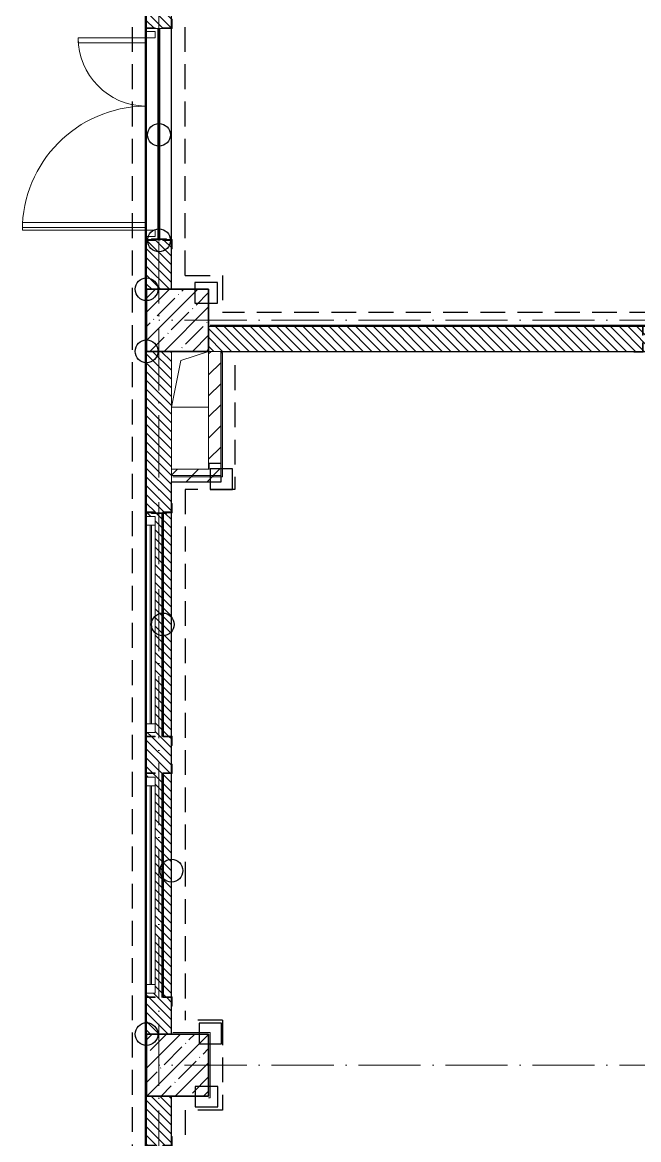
# Model space of a CAD drawing. Header units: millimetres. Extents: x -213536 to 1564669, y -45299 to 942238.
# Drawn here: x 525292 to 530255, y 454785 to 463785 of the extents above; entities that cross this region are included whole.
import ezdxf

# ---------------------------------------------------------------- set-up
doc = ezdxf.new("R2010")
doc.units = ezdxf.units.MM
for name, pattern in [('50_200_ШТРИХ_1Т_ш5_п1_п1_', [700, 500, -100, 0, -100]), ('Штрих короткий', [300, 150, -150]), ('Штриховая _2 мм - 1 мм_', [300, 200, -100])]:
    doc.linetypes.add(name, pattern=pattern)
for name, color, linetype, lineweight in [('0-1', 7, 'Continuous', 5), ('0-2', 7, 'Continuous', 9), ('2) ПГП 4м', 4, 'Continuous', 30), ('2.1.2) ПГП мини окна 0.9м -', 200, 'Continuous', 53), ('2.2) ПГП двери 2.4 -', 134, 'Continuous', 60), ('3) ЖБ 4м', 3, 'Continuous', 30), ('4) Метл уголки', 6, 'Continuous', 30), ('5) Швы', 2, 'Continuous', 30), ('Двери', 7, 'Continuous', 9), ('Каркас_Импост', 7, 'Continuous', 13), ('Несущие колонны', 7, 'Continuous', 9), ('Несущие колонны-1', 7, 'Continuous', 35), ('Обобщенные модели', 7, 'Continuous', 9), ('Общие ребра', 7, 'Continuous', 9), ('Оси-2', 7, '50_200_ШТРИХ_1Т_ш5_п1_п1_', 9), ('Остекление-1', 7, 'Continuous', 9), ('Перемычка-1', 7, 'Штрих короткий', 9), ('Стены-1', 7, 'Continuous', 13), ('Штриховка разреза-1', 7, 'Continuous', 9), ('Элементы узлов', 7, 'Continuous', 9)]:
    doc.layers.add(name, color=color, linetype=linetype, lineweight=lineweight)
doc.layers.add('Каркас_Импост-2', color=7, linetype='Continuous', lineweight=9, true_color=0xaaaaaa)
doc.layers.add('СТ-1_1', color=7, linetype='Штриховая _2 мм - 1 мм_', lineweight=90, true_color=0x888888)
doc.layers.get('0-2').off()
pattern_1 = [(135, (0, 0), (-35.35534, -35.35534), [])]
pattern_2 = [(45, (0, 0), (-84.85281, 84.85281), [])]

# ---------------------------------------------------------------- blocks, each defined once
blk = doc.blocks.new('Ось 3 этаж')
at = {"layer": 'Оси-2'}
for p, q in [((526392.1, 423014.8), (526392.1, 477896.8)), ((536900.4, 461385.4), (526392.1, 461385.4)), ((536900.4, 455385.4), (526392.1, 455385.4))]:
    blk.add_line(p, q, dxfattribs=at)
blk = doc.blocks.new('BSC_Колонна _Прямоугольная - 500х500-V28-АИ2_03_План отделки стен 3-го этажа _Часть 2_')
at = {"layer": 'Несущие колонны'}
h = blk.add_hatch(dxfattribs=at)
h.set_pattern_fill('FP_36', color=256, style=0, pattern_type=2)
h.set_pattern_definition([(45, (-95850, -36150), (-114.04925, 114.04925), []), (45, (-95735.95, -36150), (-114.04925, 114.04925), [201.613, -40.323, 3.353, -36.97])])
h.paths.add_polyline_path([(-250, -250), (250, -250), (250, 250), (-250, 250)], flags=0)
at = {"layer": 'Несущие колонны-1'}
for p, q in [((250, 250), (-250, 250)), ((-250, 250), (-250, -250)), ((250, -250), (250, 250)), ((-250, -250), (250, -250))]:
    blk.add_line(p, q, dxfattribs=at)
blk = doc.blocks.new('BSC_Колонна _Прямоугольная - 500х500-V34-АИ2_03_План отделки стен 3-го этажа _Часть 2_')
at = {"layer": 'Несущие колонны'}
h = blk.add_hatch(dxfattribs=at)
h.set_pattern_fill('FP_42', color=256, style=0, pattern_type=2)
h.set_pattern_definition([(45, (-95850, -30150), (-114.04925, 114.04925), []), (45, (-95735.95, -30150), (-114.04925, 114.04925), [201.613, -40.323, 3.353, -36.97])])
h.paths.add_polyline_path([(-250, -250), (250, -250), (250, 250), (-250, 250)], flags=0)
at = {"layer": 'Несущие колонны-1'}
for p, q in [((250, 250), (-250, 250)), ((-250, 250), (-250, -250)), ((250, -250), (250, 250)), ((-250, -250), (250, -250))]:
    blk.add_line(p, q, dxfattribs=at)
blk = doc.blocks.new('Проем_Дверь_Прямоугольный - 1700х2400h_дверные проемы-28704924-АИ2_03_План отделки стен 3-го этажа _Часть 2_')
at = {"layer": 'Перемычка-1'}
for p, q in [((850, 100), (-850, 100)), ((850, -100), (-850, -100))]:
    blk.add_line(p, q, dxfattribs=at)
blk = doc.blocks.new('120_Окно_СКБ_1Ст - 120_Окно_СКБ_1Ст_классы 1800x800_E30-28731059-АИ2_03_План отделки стен 3-го этажа _Часть 2_')
at = {"layer": 'Каркас_Импост'}
for p, q in [((-870, 30), (-870, 100)), ((-870, 100), (-800, 100)), ((-800, 100), (-800, 30)), ((800, 30), (800, 100)), ((800, 100), (870, 100)), ((870, 100), (870, 30)), ((-800, 30), (-870, 30)), ((870, 30), (800, 30))]:
    blk.add_line(p, q, dxfattribs=at)
at = {"layer": 'Каркас_Импост-2'}
for p, q in [((870, 100), (-870, 100)), ((-870, 30), (870, 30))]:
    blk.add_line(p, q, dxfattribs=at)
at = {"layer": 'Остекление-1'}
for p, q in [((800, 70), (-800, 70)), ((800, 60), (-800, 60))]:
    blk.add_line(p, q, dxfattribs=at)
blk = doc.blocks.new('120_Окно_СКБ_1Ст - 120_Окно_СКБ_1Ст_классы 1800x800_E30-28729872-АИ2_03_План отделки стен 3-го этажа _Часть 2_')
at = {"layer": 'Каркас_Импост'}
for p, q in [((-870, 30), (-870, 100)), ((-870, 100), (-800, 100)), ((-800, 100), (-800, 30)), ((800, 30), (800, 100)), ((800, 100), (870, 100)), ((870, 100), (870, 30)), ((-800, 30), (-870, 30)), ((870, 30), (800, 30))]:
    blk.add_line(p, q, dxfattribs=at)
at = {"layer": 'Каркас_Импост-2'}
for p, q in [((870, 100), (-870, 100)), ((-870, 30), (870, 30))]:
    blk.add_line(p, q, dxfattribs=at)
at = {"layer": 'Остекление-1'}
for p, q in [((800, 70), (-800, 70)), ((800, 60), (-800, 60))]:
    blk.add_line(p, q, dxfattribs=at)
blk = doc.blocks.new('Дверь_Витражная_СКБ_2Ст2 - ДВВ_ДАО_СОШ_Классы-26508392-АИ2_03_План отделки стен 3-го этажа _Часть 2_')
at = {"layer": 'Двери'}
for p, q in [((-775, 1035), (-775, 47)), ((775, 585), (775, 47))]:
    blk.add_line(p, q, dxfattribs=at)
for centre, radius, start, end in [((-775, 35), 1000, 0.68952, 90), ((775, 35), 550, 90, 178.74354)]:
    blk.add_arc(centre, radius, start, end, dxfattribs=at)
at = {"layer": 'Элементы узлов'}
for p, q in [((-713, 1035), (-753, 1035)), ((-753, 1035), (-753, 47)), ((-713, 47), (-713, 1035)), ((775, 585), (735, 585)), ((735, 585), (735, 47)), ((775, 47), (775, 585)), ((-825, 35), (-825, -35)), ((-825, 35), (-825, -35)), ((-775, -35), (-775, 35)), ((-775, -35), (-775, 35)), ((775, -35), (775, 35)), ((775, 35), (775, -35)), ((825, 35), (825, -35)), ((825, -35), (825, 35)), ((-825, -35), (-775, -35)), ((-825, -35), (-775, -35)), ((825, -35), (775, -35)), ((775, -35), (825, -35))]:
    blk.add_line(p, q, dxfattribs=at)
blk = doc.blocks.new('Фахверк_СКБ_Уголок - 200_3550-28267367-АИ2_03_План отделки стен 3-го этажа _Часть 2_')
at = {"layer": 'Обобщенные модели'}
for p, q in [((200, 156), (125, 156)), ((125, 156), (125, 81)), ((131, 81), (131, 150)), ((131, 150), (200, 150)), ((200, 150), (200, 156)), ((125, 81), (131, 81)), ((131, 19), (125, 19)), ((125, 19), (125, -56)), ((131, -50), (131, 19)), ((125, -56), (200, -56)), ((200, -50), (131, -50)), ((200, -56), (200, -50))]:
    blk.add_line(p, q, dxfattribs=at)
blk = doc.blocks.new('154_Стойка_СКБ_Уголок - СМ-2480_200-28346303-АИ2_03_План отделки стен 3-го этажа _Часть 2_')
at = {"layer": 'Обобщенные модели'}
for p, q in [((125, 156), (125, 81)), ((200, 156), (125, 156)), ((131, 81), (131, 150)), ((131, 150), (200, 150)), ((200, 150), (200, 156)), ((125, 81), (131, 81)), ((131, 19), (125, 19)), ((125, 19), (125, -56)), ((131, -50), (131, 19)), ((125, -56), (200, -56)), ((200, -50), (131, -50)), ((200, -56), (200, -50))]:
    blk.add_line(p, q, dxfattribs=at)
blk = doc.blocks.new('Стойка_Влож_Полоса боковая - Полоса-28213942-АИ2_03_План отделки стен 3-го этажа _Часть 2_')
at = {"layer": 'Обобщенные модели'}
for p, q in [((-5, 60), (0, 60)), ((-5, -60), (-5, 60)), ((0, 31), (0, -31)), ((0, -60), (-5, -60))]:
    blk.add_line(p, q, dxfattribs=at)
blk = doc.blocks.new('Фахверк_СКБ_Уголок - 200_3960-28268576-АИ2_03_План отделки стен 3-го этажа _Часть 2_')
at = {"layer": 'Обобщенные модели'}
for p, q in [((200, 156), (125, 156)), ((125, 156), (125, 81)), ((131, 81), (131, 150)), ((131, 150), (200, 150)), ((200, 150), (200, 156)), ((125, 81), (131, 81)), ((131, 19), (125, 19)), ((125, 19), (125, -56)), ((131, -50), (131, 19)), ((125, -56), (200, -56)), ((200, -50), (131, -50)), ((200, -56), (200, -50))]:
    blk.add_line(p, q, dxfattribs=at)
blk = doc.blocks.new('Фахверк_СКБ_Уголок - 200_3960_зеркало-28268689-АИ2_03_План отделки стен 3-го этажа _Часть 2_')
at = {"layer": 'Обобщенные модели'}
for p, q in [((200, 156), (125, 156)), ((125, 156), (125, 81)), ((131, 81), (131, 150)), ((131, 150), (200, 150)), ((200, 150), (200, 156)), ((125, 81), (131, 81)), ((131, 19), (125, 19)), ((125, 19), (125, -56)), ((131, -50), (131, 19)), ((125, -56), (200, -56)), ((200, -50), (131, -50)), ((200, -56), (200, -50))]:
    blk.add_line(p, q, dxfattribs=at)
blk = doc.blocks.new('AR_Отверстие прямоугольное _в плите_ - AR_Отверстие прямоугольное _в плите_-30552603-АИ2_03_План отделки стен 3-го этажа _Часть 2_')
at = {"layer": 'Обобщенные модели'}
for p, q in [((-75, 150), (150, 225)), ((-150, -225), (-75, 150)), ((-150, -225), (150, -225))]:
    blk.add_line(p, q, dxfattribs=at)
blk = doc.blocks.new('154_Фахверк_СКБ_Швеллер - Тип_100_3960_зеркало-28515619-АИ2_03_План отделки стен 3-го этажа _Часть 2_')
at = {"layer": 'Обобщенные модели'}
for p, q in [((175, 50), (125, 50)), ((125, 50), (125, -50)), ((128, 47), (175, 47)), ((128, -47), (128, 47)), ((175, 47), (175, 50)), ((125, -50), (175, -50)), ((175, -47), (128, -47)), ((175, -50), (175, -47))]:
    blk.add_line(p, q, dxfattribs=at)
blk = doc.blocks.new('0125-Р-ОО-Ш2-АР-о_23_10_2024_rvt-1-АИ2_03_План отделки стен 3-го этажа _Часть 2_')
at = {"layer": 'Штриховка разреза-1'}
h = blk.add_hatch(dxfattribs=at)
h.set_pattern_fill('FP_1', color=256, style=0, pattern_type=2)
h.set_pattern_definition(pattern_1)
h.paths.add_polyline_path([(95600, 36400), (95800, 36400), (95800, 36794), (95731, 36794), (95731, 36800), (95669, 36800), (95669, 36794), (95600, 36794), (95600, 36725)], flags=0)
h.paths.add_polyline_path([(95669, 38500), (95731, 38500), (95731, 38506), (95800, 38506), (95800, 38900), (95600, 38900), (95600, 38506), (95669, 38506)], flags=0)
h = blk.add_hatch(dxfattribs=at)
h.set_pattern_fill('FP_1', color=256, style=0, pattern_type=2)
h.set_pattern_definition(pattern_1)
h.paths.add_polyline_path([(103100, 35900), (103100, 36100), (99600, 36100), (99600, 36031), (99594, 36031), (99594, 36100), (96100, 36100), (96100, 35900), (99594, 35900), (99594, 35969), (99600, 35969), (99600, 35900), (102188.9, 35900)], flags=0)
h = blk.add_hatch(dxfattribs=at)
h.set_pattern_fill('FP_1', color=256, style=0, pattern_type=2)
h.set_pattern_definition(pattern_1)
h.paths.add_polyline_path([(95800, 30400), (95800, 30694), (95731, 30694), (95731, 30700), (95800, 30700), (95800, 32500), (95731, 32500), (95731, 32506), (95800, 32506), (95800, 32794), (95731, 32794), (95731, 32800), (95800, 32800), (95800, 34600), (95760, 34600), (95760, 34595), (95640, 34595), (95640, 34600), (95600, 34600), (95600, 34570), (95670, 34570), (95669, 32830), (95600, 32830), (95600, 32800), (95669, 32800), (95669, 32794), (95600, 32794), (95600, 32506), (95669, 32506), (95669, 32500), (95600, 32500), (95600, 32470), (95670, 32470), (95669, 30730), (95600, 30730), (95600, 30700), (95669, 30700), (95669, 30694), (95600, 30694), (95600, 30400), (95670, 30400)], flags=0)
h.paths.add_polyline_path([(95670, 34600), (95731, 34600), (95731, 34606), (95800, 34606), (95800, 35900), (95600, 35900), (95600, 34606), (95669, 34606), (95669, 34600)], flags=0)
h = blk.add_hatch(dxfattribs=at)
h.set_pattern_fill('FP_3', color=256, style=0, pattern_type=2)
h.set_pattern_definition(pattern_2)
h.paths.add_polyline_path([(96103, 34950), (96197, 34950), (96197, 34997), (96103, 34997)], flags=0)
h.paths.add_polyline_path([(96103, 35000), (96200, 35000), (96200, 35900), (96100, 35900), (96100, 35000)], flags=0)
h = blk.add_hatch(dxfattribs=at)
h.set_pattern_fill('FP_3', color=256, style=0, pattern_type=2)
h.set_pattern_definition(pattern_2)
h.paths.add_polyline_path([(96100, 34850), (96200, 34850), (96200, 34950), (95800, 34950), (95800, 34850)], flags=0)
h = blk.add_hatch(dxfattribs=at)
h.set_pattern_fill('FP_1', color=256, style=0, pattern_type=2)
h.set_pattern_definition(pattern_1)
h.paths.add_polyline_path([(95600, 27400), (95800, 27400), (95800, 27794), (95731, 27794), (95731, 27800), (95669, 27800), (95669, 27794), (95600, 27794), (95600, 27725)], flags=0)
h.paths.add_polyline_path([(95731, 29500), (95731, 29506), (95800, 29506), (95800, 29900), (95600, 29900), (95600, 29506), (95669, 29506), (95669, 29500)], flags=0)
at = {"layer": 'Стены-1'}
for p, q in [((95669, 38500), (95731, 38500)), ((95600, 36725), (95600, 36400)), ((95800, 36400), (95800, 36725)), ((99525, 36100), (96100, 36100)), ((95600, 35900), (95600, 34675)), ((95800, 34675), (95800, 35900)), ((96100, 35900), (99525, 35900)), ((96100, 35900), (96100, 35000)), ((96200, 35900), (96100, 35900)), ((96200, 35000), (96200, 35900)), ((96100, 34950), (95800, 34950)), ((95800, 34950), (95800, 34850)), ((96200, 34850), (96200, 34950)), ((95800, 34850), (96200, 34850)), ((95600, 34600), (95600, 34570)), ((95800, 32800), (95800, 34600)), ((95600, 32830), (95600, 32800)), ((95600, 32725), (95600, 32575)), ((95800, 32575), (95800, 32725)), ((95600, 32500), (95600, 32470)), ((95800, 30700), (95800, 32500)), ((95600, 30730), (95600, 30700)), ((95600, 30625), (95600, 30400)), ((95800, 30400), (95800, 30625)), ((95600, 29900), (95600, 29575)), ((95800, 29575), (95800, 29900))]:
    blk.add_line(p, q, dxfattribs=at)
at = {"layer": '0-2'}
for name, p, rotation in [('Фахверк_СКБ_Уголок - 200_3960-28268576-АИ2_03_План отделки стен 3-го этажа _Часть 2_', (95750, 38375), 89.9999999999999), ('Дверь_Витражная_СКБ_2Ст2 - ДВВ_ДАО_СОШ_Классы-26508392-АИ2_03_План отделки стен 3-го этажа _Часть 2_', (95635, 37650), 89.9999999999978), ('Проем_Дверь_Прямоугольный - 1700х2400h_дверные проемы-28704924-АИ2_03_План отделки стен 3-го этажа _Часть 2_', (95700, 37650), 89.9999999999999), ('154_Стойка_СКБ_Уголок - СМ-2480_200-28346303-АИ2_03_План отделки стен 3-го этажа _Часть 2_', (95650, 36925), 269.9999999999999), ('Стойка_Влож_Полоса боковая - Полоса-28213942-АИ2_03_План отделки стен 3-го этажа _Часть 2_', (95700, 36800), 269.9999999999999), ('Фахверк_СКБ_Уголок - 200_3550-28267367-АИ2_03_План отделки стен 3-го этажа _Часть 2_', (99725, 36050), 180), ('154_Фахверк_СКБ_Швеллер - Тип_100_3960_зеркало-28515619-АИ2_03_План отделки стен 3-го этажа _Часть 2_', (96150, 35125), 270), ('154_Стойка_СКБ_Уголок - СМ-2480_200-28346303-АИ2_03_План отделки стен 3-го этажа _Часть 2_', (95750, 34475), 89.9999999999999), ('120_Окно_СКБ_1Ст - 120_Окно_СКБ_1Ст_классы 1800x800_E30-28729872-АИ2_03_План отделки стен 3-го этажа _Часть 2_', (95700, 33700), 89.9999999999999), ('Стойка_Влож_Полоса боковая - Полоса-28213942-АИ2_03_План отделки стен 3-го этажа _Часть 2_', (95700, 34600), 89.99999999999991), ('Фахверк_СКБ_Уголок - 200_3960-28268576-АИ2_03_План отделки стен 3-го этажа _Часть 2_', (95650, 32925), 269.9999999999999), ('Фахверк_СКБ_Уголок - 200_3960_зеркало-28268689-АИ2_03_План отделки стен 3-го этажа _Часть 2_', (95750, 32375), 89.9999999999999), ('120_Окно_СКБ_1Ст - 120_Окно_СКБ_1Ст_классы 1800x800_E30-28731059-АИ2_03_План отделки стен 3-го этажа _Часть 2_', (95700, 31600), 89.9999999999999), ('Фахверк_СКБ_Уголок - 200_3960-28268576-АИ2_03_План отделки стен 3-го этажа _Часть 2_', (95650, 30825), 269.9999999999999), ('Фахверк_СКБ_Уголок - 200_3960-28268576-АИ2_03_План отделки стен 3-го этажа _Часть 2_', (95750, 29375), 89.9999999999999)]:
    blk.add_blockref(name, p, dxfattribs=dict(at, rotation=rotation))
for name, p in [('BSC_Колонна _Прямоугольная - 500х500-V28-АИ2_03_План отделки стен 3-го этажа _Часть 2_', (95850, 36150)), ('AR_Отверстие прямоугольное _в плите_ - AR_Отверстие прямоугольное _в плите_-30552603-АИ2_03_План отделки стен 3-го этажа _Часть 2_', (95950, 35675)), ('BSC_Колонна _Прямоугольная - 500х500-V34-АИ2_03_План отделки стен 3-го этажа _Часть 2_', (95850, 30150))]:
    blk.add_blockref(name, p, dxfattribs=at)
blk = doc.blocks.new('3этНиз')
at = {"layer": 'Общие ребра'}
blk.add_line((526904.1, 461123.4), (526892.1, 461123.4), dxfattribs=at)
at = {"layer": 'СТ-1_1', "lineweight": 25}
for p, q in [((526180.1, 452147.4), (526180.1, 468923.4)), ((526604.1, 461747.4), (526604.1, 464023.4)), ((526604.1, 461747.4), (526904.1, 461747.4)), ((526904.1, 461747.4), (526904.1, 461447.4)), ((533680.1, 461447.4), (526904.1, 461447.4)), ((527004.1, 461023.4), (527004.1, 460023.4)), ((527004.1, 460023.4), (526604.1, 460023.4)), ((526604.1, 460023.4), (526604.1, 455747.4)), ((526904.1, 455747.4), (526604.1, 455747.4)), ((526904.1, 455747.4), (526904.1, 455023.4)), ((526904.1, 455023.4), (526604.1, 455023.4)), ((526604.1, 455023.4), (526604.1, 452747.4))]:
    blk.add_line(p, q, dxfattribs=at)
at = {"layer": 'Стены-1'}
for p, q in [((526280.1, 469023.4), (526280.1, 452034.4)), ((526292.1, 462035.4), (526292.1, 463735.4)), ((526292.1, 461635.4), (526292.1, 461960.4)), ((533780.1, 461347.4), (526804.1, 461347.4)), ((526792.1, 461335.4), (530217.1, 461335.4)), ((526292.1, 459910.4), (526292.1, 461135.4)), ((526892.1, 461123.4), (526892.1, 460235.4)), ((526904.1, 460123.4), (526904.1, 461123.4)), ((526892.1, 460185.4), (526892.1, 460135.4)), ((526892.1, 460135.4), (526492.1, 460135.4)), ((526492.1, 460135.4), (526492.1, 460123.4)), ((526504.1, 460123.4), (526904.1, 460123.4)), ((526292.1, 459805.4), (526292.1, 459835.4)), ((526292.1, 458035.4), (526292.1, 458065.4)), ((526292.1, 457810.4), (526292.1, 457960.4)), ((526292.1, 457705.4), (526292.1, 457735.4)), ((526292.1, 455935.4), (526292.1, 455965.4)), ((526292.1, 455635.4), (526292.1, 455860.4)), ((526804.1, 455647.4), (526504.1, 455647.4)), ((526804.1, 455123.4), (526804.1, 455647.4)), ((526292.1, 454810.4), (526292.1, 455135.4)), ((526792.1, 455123.4), (526804.1, 455123.4))]:
    blk.add_line(p, q, dxfattribs=at)
at = {"layer": '0-1'}
blk.add_blockref('0125-Р-ОО-Ш2-АР-о_23_10_2024_rvt-1-АИ2_03_План отделки стен 3-го этажа _Часть 2_', (430692.1, 425235.4), dxfattribs=at)

msp = doc.modelspace()

# ---------------------------------------------------------------- linework, layer by layer
at = {"layer": '2) ПГП 4м'}
for points in [[(526292.1, 461635.4), (526292.1, 464135.4)], [(526492.1, 461635.4), (526492.1, 464135.4)], [(533792.1, 461335.4), (526792.1, 461335.4)], [(526292.1, 455635.4), (526292.1, 461135.4)], [(526492.1, 455635.4), (526492.1, 460085.4), (526892.1, 460085.4), (526892.1, 461135.4), (533792.1, 461135.4)], [(526292.1, 452635.4), (526292.1, 455135.4)], [(526492.1, 452635.4), (526492.1, 455135.4)]]:
    msp.add_lwpolyline(points, dxfattribs=at)
at = {"layer": '2.1.2) ПГП мини окна 0.9м -'}
for points in [[(526423.1, 458032.4), (526423.1, 459838.4)], [(526423.1, 455929.4), (526423.1, 457735.4)]]:
    msp.add_lwpolyline(points, dxfattribs=at)
at = {"layer": '2.2) ПГП двери 2.4 -'}
msp.add_lwpolyline([(526392.1, 463729.4), (526392.1, 462029.4)], dxfattribs=at)
at = {"layer": '3) ЖБ 4м'}
for points in [[(526292.1, 461135.4), (526292.1, 461635.4)], [(526492.1, 461635.4), (526792.1, 461635.4), (526792.1, 461335.4)], [(526292.1, 455135.4), (526292.1, 455635.4)], [(526492.1, 455135.4), (526792.1, 455135.4), (526792.1, 455635.4), (526492.1, 455635.4)]]:
    msp.add_lwpolyline(points, dxfattribs=at)
at = {"layer": '4) Метл уголки'}
for points in [[(526681.2, 461524.5), (526862.5, 461524.5), (526862.5, 461689.2), (526681.2, 461689.2)], [(526804.1, 460023.4), (526985.4, 460023.4), (526985.4, 460188.2), (526804.1, 460188.2)], [(526715.1, 455558.1), (526896.4, 455558.1), (526896.4, 455722.9), (526715.1, 455722.9)], [(526684.3, 455049.5), (526865.6, 455049.5), (526865.6, 455214.2), (526684.3, 455214.2)]]:
    msp.add_lwpolyline(points, close=True, dxfattribs=at)
at = {"layer": '5) Швы'}
for centre in [(526392.1, 462879.4), (526392.1, 462029.4), (526292.1, 461635.4), (526292.1, 461135.4), (526423.1, 458935.4), (526492.1, 456952.3), (526292.1, 455635.4)]:
    msp.add_circle(centre, 91.6, dxfattribs=at)

# ---------------------------------------------------------------- block references
at = {"color": 5, "lineweight": 30}
msp.add_blockref('Ось 3 этаж', (0, 0), dxfattribs=at)
at = {"layer": '3) ЖБ 4м'}
msp.add_blockref('3этНиз', (0, 0), dxfattribs=at)

doc.saveas('drawing.dxf')
